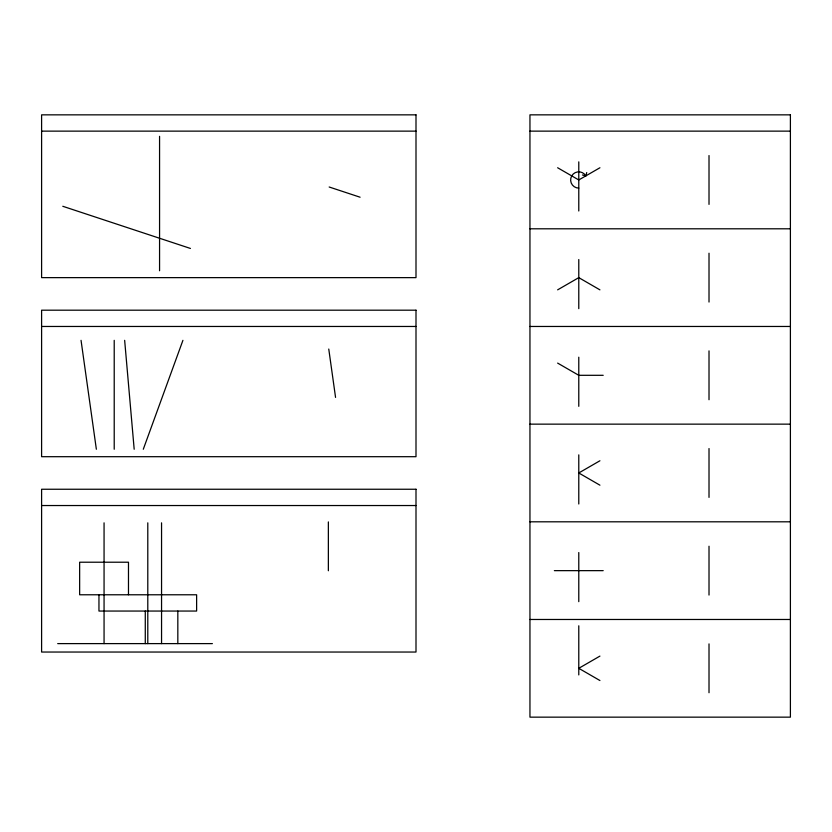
<?xml version="1.0" encoding="UTF-8"?>
<svg xmlns="http://www.w3.org/2000/svg" width="832" height="832" viewBox="0 0 832 832"><rect width="100%" height="100%" fill="white"/><g stroke="black" fill="none" stroke-linecap="round" stroke-linejoin="round"><path stroke-width="1.25" d="M578.781 188.105A8.143 8.143 0 0 1 571.73 175.895A8.143 8.143 0 0 1 585.832 175.895L586.737 172.526M143.291 449.249L182.926 340.34M599.924 167.752L578.781 179.962L557.638 167.752M557.638 289.848L578.781 277.638L599.924 289.848M599.924 460.762L578.781 472.971L599.924 485.181M599.924 656.105L578.781 668.314L599.924 680.524M41.6 131.134L416 131.134M529.953 131.134L790.4 131.134M529.953 228.8L790.4 228.8M41.6 326.466L416 326.466M529.953 326.466L790.4 326.466M603.2 375.305L578.781 375.305L557.638 363.095M529.953 424.143L790.4 424.143M41.6 505.534L416 505.534M529.953 521.81L790.4 521.81M554.362 570.648L603.2 570.648M529.953 619.476L790.4 619.476M57.699 643.614L212.389 643.614M582.462 174.99L585.832 175.895M329.17 187.002L360.09 197.215M62.795 206.284L190.424 248.446M328.765 349.045L335.556 397.405M81.047 340.34L96.356 449.249M124.654 340.34L134.181 449.249M709.01 155.553L709.01 204.381M709.01 253.219L709.01 302.047M709.01 350.886L709.01 399.724M709.01 448.552L709.01 497.39M709.01 546.229L709.01 595.057M709.01 643.895L709.01 692.734M578.781 161.866L578.781 210.985M578.781 259.532L578.781 308.651M578.781 357.198L578.781 406.328M578.781 454.875L578.781 503.994M578.781 552.542L578.781 601.661M578.781 625.799L578.781 674.918M328.359 521.914L328.359 570.752M177.83 611.052L177.83 643.614M161.554 522.839L161.554 643.614M159.567 136.334L159.567 270.754M147.794 522.839L147.794 643.614M145.278 611.052L145.278 643.614M128.482 594.776L128.482 562.214L79.643 562.214L79.643 594.776L196.622 594.776L196.622 611.052L98.956 611.052L98.956 594.776M114.213 340.34L114.213 449.249M104.062 522.839L104.062 643.614M416 114.847L41.6 114.847L41.6 277.638L416 277.638L416 114.847M790.4 114.847L529.953 114.847L529.953 717.153L790.4 717.153L790.4 114.847M416 310.19L41.6 310.19L41.6 456.695L416 456.695L416 310.19M416 489.247L41.6 489.247L41.6 652.038L416 652.038L416 489.247"/></g></svg>
